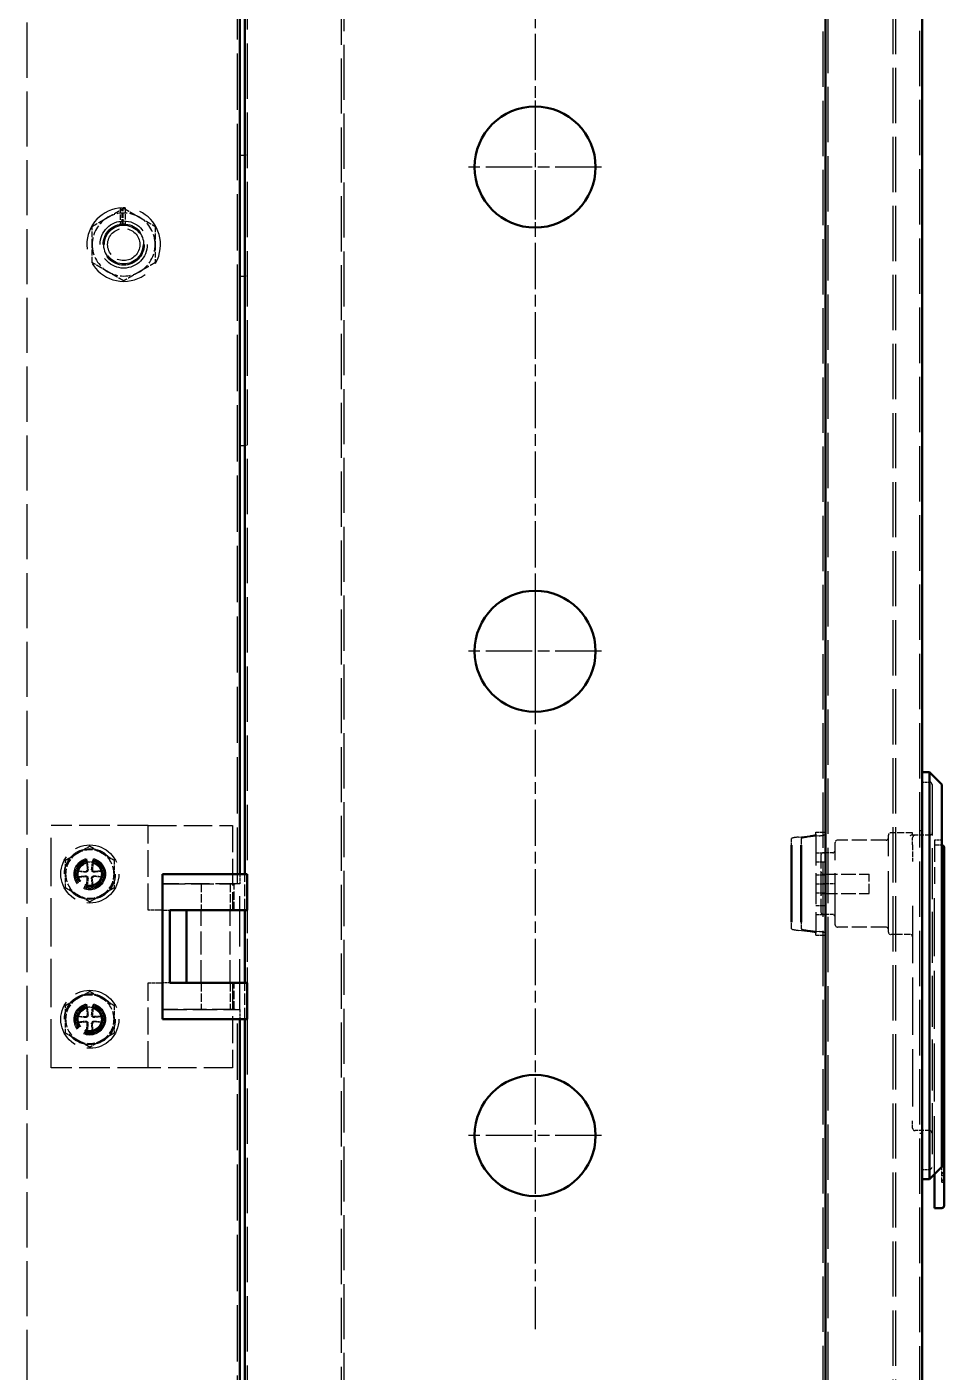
# Model space of a CAD drawing. Header units: millimetres. Extents: x 0 to 19094, y -1 to 2103.
# Drawn here: x 762.9 to 952.4, y 1514.4 to 1792.2 of the extents above; entities that cross this region are included whole.
import ezdxf

# ---------------------------------------------------------------- set-up
doc = ezdxf.new("R2010")
doc.units = ezdxf.units.MM
doc.header["$LTSCALE"] = 2.5
doc.linetypes.add('CHAIN', pattern=[0.7087, 0.4724, -0.0591, 0.1181, -0.0591])
doc.linetypes.add('DASHED', pattern=[0.2067, 0.1654, -0.0413])
for name, color, linetype, lineweight in [('Center Mark (ANSI)', 7, 'Continuous', 25), ('Centerline (ANSI)', 7, 'Continuous', 25), ('Co ban', 7, 'Continuous', 50)]:
    doc.layers.add(name, color=color, linetype=linetype, lineweight=lineweight)
doc.layers.add('Manh', color=7, linetype='DASHED', lineweight=25, true_color=0x008000)

msp = doc.modelspace()

# ---------------------------------------------------------------- linework, layer by layer
at = {"layer": 'Center Mark (ANSI)', "linetype": 'CHAIN', "ltscale": 8.113447}
for p, q in [((867.899, 1776.992), (867.899, 1749.492)), ((881.649, 1763.242), (854.149, 1763.242)), ((867.899, 1676.992), (867.899, 1649.492)), ((881.649, 1663.242), (854.149, 1663.242)), ((881.649, 1563.242), (854.149, 1563.242))]:
    msp.add_line(p, q, dxfattribs=at)
at = {"layer": 'Centerline (ANSI)', "linetype": 'CHAIN', "ltscale": 8.113447}
msp.add_line((867.899, 1876.992), (867.899, 1523.227), dxfattribs=at)
at = {"layer": 'Co ban'}
for p, q in [((927.899, 1936.889), (927.899, 1265.596)), ((927.899, 1265.596), (927.899, 1936.889)), ((947.899, 1937.242), (947.899, 1265.242)), ((806.899, 1860.242), (806.899, 1617.242)), ((807.899, 1617.242), (807.899, 1860.242)), ((947.899, 1638.242), (949.399, 1638.242)), ((951.899, 1635.742), (949.399, 1638.242)), ((949.399, 1638.242), (949.399, 1554.242)), ((951.899, 1556.742), (951.899, 1635.742)), ((920.899, 1621.818), (920.899, 1623.172)), ((922.899, 1623.172), (922.899, 1621.818)), ((952.399, 1622.742), (952.399, 1615.242)), ((920.899, 1621.818), (920.899, 1608.667)), ((922.899, 1621.818), (922.899, 1608.667)), ((790.899, 1617.242), (790.899, 1587.242)), ((790.899, 1617.242), (808.399, 1617.242)), ((808.399, 1617.242), (808.399, 1609.742)), ((952.399, 1556.242), (952.399, 1615.242)), ((792.399, 1609.742), (808.399, 1609.742)), ((792.399, 1594.742), (792.399, 1609.742)), ((795.899, 1609.742), (795.899, 1594.742)), ((807.899, 1594.742), (807.899, 1609.742)), ((920.899, 1607.312), (920.899, 1608.667)), ((922.899, 1608.667), (922.899, 1607.312)), ((808.399, 1594.742), (792.399, 1594.742)), ((808.399, 1594.742), (808.399, 1587.242)), ((808.399, 1587.242), (790.899, 1587.242)), ((806.899, 1587.242), (806.899, 1344.242)), ((807.899, 1344.242), (807.899, 1587.242)), ((951.899, 1556.742), (949.399, 1554.242)), ((952.399, 1556.242), (952.399, 1548.742)), ((947.899, 1554.242), (949.399, 1554.242)), ((950.399, 1548.242), (950.399, 1555.242)), ((950.399, 1548.242), (951.899, 1548.242))]:
    msp.add_line(p, q, dxfattribs=at)
for centre in [(867.899, 1763.242), (867.899, 1663.242), (867.899, 1563.242)]:
    msp.add_circle(centre, 12.5, dxfattribs=at)
for centre, start, end in [((951.899, 1622.742), 0, 90), ((951.899, 1548.742), 270, 0)]:
    msp.add_arc(centre, 0.5, start, end, dxfattribs=at)
at = {"layer": 'Manh', "ltscale": 27.639725}
for p, q in [((927.399, 1265.596), (927.399, 1936.889)), ((928.399, 1936.889), (928.399, 1265.596))]:
    msp.add_line(p, q, dxfattribs=at)
at = {"layer": 'Manh', "ltscale": 27.668839}
msp.add_line((947.399, 1265.242), (947.399, 1937.242), dxfattribs=at)
at = {"layer": 'Manh', "ltscale": 27.589079}
for p, q in [((941.899, 1287.596), (941.899, 1914.889)), ((942.399, 1287.596), (942.399, 1914.889))]:
    msp.add_line(p, q, dxfattribs=at)
at = {"layer": 'Manh', "ltscale": 27.515724}
for p, q in [((827.899, 1447.242), (827.899, 1902.242)), ((828.399, 1902.242), (828.399, 1447.242))]:
    msp.add_line(p, q, dxfattribs=at)
at = {"layer": 'Manh', "ltscale": 27.497648}
msp.add_line((762.899, 1892.535), (762.899, 1309.949), dxfattribs=at)
at = {"layer": 'Manh', "ltscale": 28.116907}
for p, q in [((806.399, 1615.242), (806.399, 1862.242)), ((806.399, 1342.242), (806.399, 1589.242))]:
    msp.add_line(p, q, dxfattribs=at)
at = {"layer": 'Manh', "ltscale": 27.661573}
for p, q in [((808.399, 1860.242), (808.399, 1617.242)), ((808.399, 1587.242), (808.399, 1344.242))]:
    msp.add_line(p, q, dxfattribs=at)
at = {"layer": 'Manh', "ltscale": 0.761779}
for p, q in [((806.899, 1765.683), (807.899, 1765.683)), ((806.899, 1740.742), (807.899, 1740.742)), ((806.899, 1705.742), (807.899, 1705.742))]:
    msp.add_line(p, q, dxfattribs=at)
at = {"layer": 'Manh', "ltscale": 0.380839}
for p, q in [((808.399, 1765.683), (807.899, 1765.683)), ((808.399, 1740.742), (807.899, 1740.742)), ((808.399, 1705.742), (807.899, 1705.742)), ((947.399, 1626.242), (947.899, 1626.242)), ((947.399, 1563.742), (947.899, 1563.742)), ((952.399, 1557.094), (951.899, 1557.094)), ((952.399, 1556.692), (951.899, 1556.692)), ((952.399, 1555.506), (951.899, 1555.506)), ((952.399, 1555.296), (951.899, 1555.296)), ((952.399, 1554.899), (951.899, 1554.899)), ((952.399, 1554.008), (951.899, 1554.008)), ((952.399, 1553.918), (951.899, 1553.918)), ((952.399, 1553.594), (951.899, 1553.594)), ((952.399, 1553.521), (951.899, 1553.521))]:
    msp.add_line(p, q, dxfattribs=at)
at = {"layer": 'Manh', "ltscale": 2.636048}
msp.add_line((782.158, 1754.816), (782.158, 1751.356), dxfattribs=at)
at = {"layer": 'Manh', "ltscale": 2.617038}
for p, q in [((782.591, 1751.411), (782.591, 1754.846)), ((783.206, 1754.846), (783.206, 1751.411))]:
    msp.add_line(p, q, dxfattribs=at)
at = {"layer": 'Manh', "ltscale": 2.613799}
msp.add_line((782.773, 1751.42), (782.773, 1754.851), dxfattribs=at)
at = {"layer": 'Manh', "ltscale": 1.142718}
for p, q in [((947.899, 1636.242), (949.399, 1636.242)), ((951.899, 1624.242), (950.399, 1624.242)), ((950.399, 1623.242), (951.899, 1623.242)), ((790.899, 1609.742), (792.399, 1609.742)), ((792.399, 1594.742), (790.899, 1594.742)), ((947.899, 1556.242), (949.399, 1556.242))]:
    msp.add_line(p, q, dxfattribs=at)
at = {"layer": 'Manh', "ltscale": 25.479761}
msp.add_line((949.899, 1635.742), (949.899, 1556.742), dxfattribs=at)
at = {"layer": 'Manh', "ltscale": 15.261422}
for p, q in [((787.93, 1627.242), (767.899, 1627.242)), ((787.93, 1577.242), (767.899, 1577.242))]:
    msp.add_line(p, q, dxfattribs=at)
at = {"layer": 'Manh', "ltscale": 24.189648}
msp.add_line((767.899, 1577.242), (767.899, 1627.242), dxfattribs=at)
at = {"layer": 'Manh', "ltscale": 14.273982}
for p, q in [((787.93, 1627.242), (805.344, 1627.242)), ((805.344, 1577.242), (787.93, 1577.242))]:
    msp.add_line(p, q, dxfattribs=at)
at = {"layer": 'Manh', "ltscale": 13.332776}
for p, q in [((787.93, 1609.742), (787.93, 1627.242)), ((805.344, 1627.242), (805.344, 1609.742)), ((787.93, 1577.242), (787.93, 1594.742)), ((805.344, 1594.742), (805.344, 1577.242))]:
    msp.add_line(p, q, dxfattribs=at)
at = {"layer": 'Manh', "ltscale": 0.263497}
for p, q in [((925.899, 1625.883), (925.899, 1625.89)), ((925.899, 1604.595), (925.899, 1604.602))]:
    msp.add_line(p, q, dxfattribs=at)
at = {"layer": 'Manh', "ltscale": 1.523657}
for p, q in [((925.899, 1625.89), (927.899, 1625.89)), ((925.899, 1621.606), (927.899, 1621.606)), ((925.899, 1619.742), (927.899, 1619.742)), ((929.399, 1621.606), (927.399, 1621.606)), ((806.899, 1617.242), (806.899, 1615.242)), ((925.899, 1617.106), (927.899, 1617.106)), ((925.899, 1615.242), (927.899, 1615.242)), ((929.399, 1615.242), (927.399, 1615.242)), ((925.899, 1613.378), (927.899, 1613.378)), ((925.899, 1610.742), (927.899, 1610.742)), ((925.899, 1608.878), (927.899, 1608.878)), ((929.399, 1608.878), (927.399, 1608.878)), ((925.899, 1604.595), (927.899, 1604.595)), ((806.899, 1589.242), (806.899, 1587.242))]:
    msp.add_line(p, q, dxfattribs=at)
at = {"layer": 'Manh', "ltscale": 8.842062}
for p, q in [((925.899, 1625.437), (925.899, 1625.883)), ((925.899, 1604.602), (925.899, 1605.048))]:
    msp.add_line(p, q, dxfattribs=at)
at = {"layer": 'Manh', "ltscale": 15.53384}
msp.add_line((925.899, 1625.437), (925.899, 1605.048), dxfattribs=at)
at = {"layer": 'Manh', "ltscale": 30.397606}
msp.add_line((940.899, 1605.242), (940.899, 1625.242), dxfattribs=at)
at = {"layer": 'Manh', "ltscale": 3.428354}
msp.add_line((945.899, 1625.742), (941.399, 1625.742), dxfattribs=at)
at = {"layer": 'Manh', "ltscale": 1.929415}
msp.add_line((946.399, 1625.242), (945.621, 1625.242), dxfattribs=at)
at = {"layer": 'Manh', "ltscale": 2.478572}
msp.add_line((945.899, 1625.242), (945.899, 1625.742), dxfattribs=at)
at = {"layer": 'Manh', "ltscale": 2.285536}
for p, q in [((949.399, 1625.242), (946.399, 1625.242)), ((949.399, 1564.242), (946.399, 1564.242))]:
    msp.add_line(p, q, dxfattribs=at)
at = {"layer": 'Manh', "ltscale": 14.501489}
for p, q in [((920.899, 1623.816), (920.899, 1624.548)), ((922.899, 1624.548), (922.899, 1623.816)), ((920.899, 1605.937), (920.899, 1606.668)), ((922.899, 1606.668), (922.899, 1605.937))]:
    msp.add_line(p, q, dxfattribs=at)
at = {"layer": 'Manh', "ltscale": 1.201158}
for p, q in [((920.899, 1623.172), (920.899, 1623.816)), ((922.899, 1623.816), (922.899, 1623.172)), ((920.899, 1606.668), (920.899, 1607.312)), ((922.899, 1607.312), (922.899, 1606.668))]:
    msp.add_line(p, q, dxfattribs=at)
at = {"layer": 'Manh', "ltscale": 5.868368}
for p, q in [((922.284, 1624.876), (924.719, 1625.157)), ((926.616, 1625.133), (924.182, 1624.852)), ((924.719, 1605.328), (922.284, 1605.608)), ((924.182, 1605.633), (926.616, 1605.352))]:
    msp.add_line(p, q, dxfattribs=at)
at = {"layer": 'Manh', "ltscale": 25.837965}
msp.add_line((929.899, 1606.742), (929.899, 1623.742), dxfattribs=at)
at = {"layer": 'Manh', "ltscale": 7.618686}
for p, q in [((940.399, 1624.242), (930.399, 1624.242)), ((940.399, 1606.242), (930.399, 1606.242))]:
    msp.add_line(p, q, dxfattribs=at)
at = {"layer": 'Manh', "ltscale": 1.795034}
for p, q in [((945.899, 1623.242), (945.899, 1624.742)), ((945.899, 1564.742), (945.899, 1566.242))]:
    msp.add_line(p, q, dxfattribs=at)
at = {"layer": 'Manh', "ltscale": 2.603563}
msp.add_line((945.899, 1623.242), (945.899, 1619.825), dxfattribs=at)
at = {"layer": 'Manh', "ltscale": 10.770705}
msp.add_line((950.399, 1624.242), (950.399, 1615.242), dxfattribs=at)
at = {"layer": 'Manh', "ltscale": 1.69952}
for p, q in [((775.202, 1620.386), (775.353, 1618.16)), ((776.595, 1620.386), (776.444, 1618.16)), ((772.756, 1617.939), (774.981, 1617.788)), ((779.042, 1617.939), (776.816, 1617.788)), ((772.756, 1616.546), (774.981, 1616.697)), ((775.202, 1614.099), (775.353, 1616.325)), ((776.595, 1614.099), (776.444, 1616.325)), ((779.042, 1616.546), (776.816, 1616.697)), ((775.202, 1590.386), (775.353, 1588.16)), ((776.595, 1590.386), (776.444, 1588.16)), ((772.756, 1587.939), (774.981, 1587.788)), ((772.756, 1586.546), (774.981, 1586.697)), ((775.202, 1584.099), (775.353, 1586.325)), ((776.595, 1584.099), (776.444, 1586.325)), ((779.042, 1587.939), (776.816, 1587.788)), ((779.042, 1586.546), (776.816, 1586.697))]:
    msp.add_line(p, q, dxfattribs=at)
at = {"layer": 'Manh', "ltscale": 6.094929}
for p, q in [((926.899, 1620.899), (926.899, 1615.242)), ((926.899, 1615.242), (926.899, 1609.585))]:
    msp.add_line(p, q, dxfattribs=at)
at = {"layer": 'Manh', "ltscale": 5.71399}
for p, q in [((807.899, 1609.742), (807.899, 1617.242)), ((807.899, 1587.242), (807.899, 1594.742))]:
    msp.add_line(p, q, dxfattribs=at)
at = {"layer": 'Manh', "ltscale": 0.53863}
for p, q in [((927.399, 1617.242), (926.899, 1617.742)), ((927.399, 1613.242), (926.899, 1612.742))]:
    msp.add_line(p, q, dxfattribs=at)
at = {"layer": 'Manh', "ltscale": 7.237747}
for p, q in [((927.399, 1617.242), (936.899, 1617.242)), ((927.399, 1613.242), (936.899, 1613.242))]:
    msp.add_line(p, q, dxfattribs=at)
at = {"layer": 'Manh', "ltscale": 4.786925}
msp.add_line((936.899, 1613.242), (936.899, 1617.242), dxfattribs=at)
at = {"layer": 'Manh', "ltscale": 11.42808}
for p, q in [((790.899, 1615.242), (805.899, 1615.242)), ((798.899, 1594.742), (798.899, 1609.742)), ((804.899, 1594.742), (804.899, 1609.742)), ((808.399, 1609.742), (808.399, 1594.742)), ((805.899, 1589.242), (790.899, 1589.242))]:
    msp.add_line(p, q, dxfattribs=at)
at = {"layer": 'Manh', "ltscale": 12.189959}
for p, q in [((806.899, 1615.242), (790.899, 1615.242)), ((790.899, 1589.242), (806.899, 1589.242))]:
    msp.add_line(p, q, dxfattribs=at)
at = {"layer": 'Manh', "ltscale": 4.190233}
for p, q in [((798.899, 1615.242), (798.899, 1609.742)), ((804.899, 1615.242), (804.899, 1609.742)), ((805.719, 1609.742), (805.719, 1615.242)), ((798.899, 1594.742), (798.899, 1589.242)), ((804.899, 1594.742), (804.899, 1589.242)), ((805.719, 1589.242), (805.719, 1594.742))]:
    msp.add_line(p, q, dxfattribs=at)
at = {"layer": 'Manh', "ltscale": 25.157232}
msp.add_line((806.899, 1589.242), (806.899, 1615.242), dxfattribs=at)
at = {"layer": 'Manh', "ltscale": 0.727532}
msp.add_line((929.899, 1615.242), (929.399, 1615.242), dxfattribs=at)
at = {"layer": 'Manh', "ltscale": 29.027576}
msp.add_line((950.399, 1555.242), (950.399, 1615.242), dxfattribs=at)
at = {"layer": 'Manh', "ltscale": 1.499708}
for p, q in [((789.899, 1609.742), (787.93, 1609.742)), ((787.93, 1594.742), (789.899, 1594.742))]:
    msp.add_line(p, q, dxfattribs=at)
at = {"layer": 'Manh', "ltscale": 0.765351}
for p, q in [((790.899, 1609.742), (789.899, 1609.742)), ((789.899, 1594.742), (790.899, 1594.742))]:
    msp.add_line(p, q, dxfattribs=at)
at = {"layer": 'Manh', "ltscale": 28.651781}
msp.add_line((945.899, 1610.66), (945.899, 1566.242), dxfattribs=at)
at = {"layer": 'Manh', "ltscale": 3.047415}
msp.add_line((945.399, 1604.742), (941.399, 1604.742), dxfattribs=at)
at = {"layer": 'Manh', "ltscale": 2.398278}
msp.add_line((951.899, 1553.594), (951.899, 1556.742), dxfattribs=at)
at = {"layer": 'Manh', "ltscale": 0.400315}
msp.add_line((951.899, 1553.521), (951.899, 1553.594), dxfattribs=at)
at = {"layer": 'Manh', "ltscale": 29.637667}
msp.add_circle((782.899, 1747.242), 4.875, dxfattribs=at)
at = {"layer": 'Manh', "ltscale": 25.837965}
msp.add_circle((782.899, 1747.242), 4.25, dxfattribs=at)
at = {"layer": 'Manh', "ltscale": 24.318085}
for centre, radius in [((782.899, 1747.242), 4), ((775.899, 1617.242), 6), ((775.899, 1587.242), 6)]:
    msp.add_circle(centre, radius, dxfattribs=at)
at = {"layer": 'Manh', "ltscale": 15.909576}
msp.add_circle((782.899, 1747.242), 3.323, dxfattribs=at)
at = {"layer": 'Manh', "ltscale": 31.917486}
for centre in [(775.899, 1617.242), (775.899, 1587.242)]:
    msp.add_circle(centre, 5.25, dxfattribs=at)
at = {"layer": 'Manh', "ltscale": 15.557731}
for centre in [(775.899, 1617.242), (775.899, 1587.242)]:
    msp.add_circle(centre, 3.25, dxfattribs=at)
at = {"layer": 'Manh', "ltscale": 14.360974}
for centre in [(775.899, 1617.242), (775.899, 1587.242)]:
    msp.add_circle(centre, 3, dxfattribs=at)
at = {"layer": 'Manh', "ltscale": 14.162313}
for centre in [(775.899, 1617.242), (775.899, 1587.242)]:
    msp.add_circle(centre, 2.958, dxfattribs=at)
at = {"layer": 'Manh', "ltscale": 12.892673}
for centre in [(775.899, 1617.242), (775.899, 1587.242)]:
    msp.add_circle(centre, 2.693, dxfattribs=at)
at = {"layer": 'Manh', "ltscale": 11.7688}
for centre in [(775.899, 1617.242), (775.899, 1587.242)]:
    msp.add_circle(centre, 2.458, dxfattribs=at)
at = {"layer": 'Manh', "ltscale": 11.424374}
for centre in [(775.899, 1617.242), (775.899, 1587.242)]:
    msp.add_circle(centre, 2.387, dxfattribs=at)
at = {"layer": 'Manh', "ltscale": 30.446621}
msp.add_arc((782.899, 1747.242), 7.61, 92.3158, 87.6842, dxfattribs=at)
at = {"layer": 'Manh', "ltscale": 5.185843}
for start, end in [(60, 120), (120, 180), (0, 60), (180, 240), (300, 0), (240, 300)]:
    msp.add_arc((782.899, 1747.242), 6.5, start, end, dxfattribs=at)
at = {"layer": 'Manh', "ltscale": 1.903046}
msp.add_arc((782.899, 1747.242), 7.61, 87.6842, 90.95069, dxfattribs=at)
at = {"layer": 'Manh', "ltscale": 24.816795}
msp.add_arc((782.899, 1747.242), 4.18, 94.21875, 85.78125, dxfattribs=at)
at = {"layer": 'Manh', "ltscale": 1.903074}
msp.add_arc((782.899, 1747.242), 4.18, 85.78125, 91.73098, dxfattribs=at)
at = {"layer": 'Manh', "ltscale": 0.727532}
for centre, start, end in [((949.399, 1635.742), 0, 90), ((949.399, 1556.742), 270, 0)]:
    msp.add_arc(centre, 0.5, start, end, dxfattribs=at)
at = {"layer": 'Manh', "ltscale": 0.598278}
for centre, start, end in [((941.399, 1625.242), 90, 180), ((946.399, 1624.742), 90, 180), ((949.399, 1625.742), 270, 0), ((930.399, 1623.742), 90, 180), ((940.399, 1624.742), 270, 0), ((930.399, 1606.742), 180, 270), ((940.399, 1605.742), 0, 90), ((941.399, 1605.242), 180, 270), ((945.399, 1604.242), 0, 90), ((946.399, 1564.742), 180, 270), ((949.399, 1563.742), 0, 90)]:
    msp.add_arc(centre, 0.5, start, end, dxfattribs=at)
at = {"layer": 'Manh', "ltscale": 3.989087}
for centre, start, end in [((775.899, 1617.242), 120, 180), ((775.899, 1617.242), 60, 120), ((775.899, 1617.242), 0, 60), ((775.899, 1617.242), 180, 240), ((775.899, 1617.242), 300, 0), ((775.899, 1617.242), 240, 300), ((775.899, 1587.242), 60, 120), ((775.899, 1587.242), 120, 180), ((775.899, 1587.242), 0, 60), ((775.899, 1587.242), 180, 240), ((775.899, 1587.242), 300, 0), ((775.899, 1587.242), 240, 300)]:
    msp.add_arc(centre, 5, start, end, dxfattribs=at)
at = {"layer": 'Manh', "ltscale": 0.841082}
for centre, start, end in [((775.899, 1617.242), 77.2526, 102.7474), ((775.899, 1617.242), 167.2526, 192.7474), ((775.899, 1617.242), 347.2526, 12.7474), ((775.899, 1617.242), 257.2526, 282.7474), ((775.899, 1587.242), 77.2526, 102.7474), ((775.899, 1587.242), 167.2526, 192.7474), ((775.899, 1587.242), 347.2526, 12.7474), ((775.899, 1587.242), 257.2526, 282.7474)]:
    msp.add_arc(centre, 2.481, start, end, dxfattribs=at)
at = {"layer": 'Manh', "ltscale": 0.453887}
for centre, start, end in [((775.005, 1618.136), 266.11625, 3.88375), ((776.793, 1618.136), 176.11625, 273.88375), ((775.005, 1616.348), 356.11625, 93.88375), ((776.793, 1616.348), 86.11625, 183.88375), ((775.005, 1588.136), 266.11625, 3.88375), ((775.005, 1586.348), 356.11625, 93.88375), ((776.793, 1588.136), 176.11625, 273.88375), ((776.793, 1586.348), 86.11625, 183.88375)]:
    msp.add_arc(centre, 0.349, start, end, dxfattribs=at)
at = {"layer": 'Manh', "ltscale": 5.64203}
for centre, major_axis, start_param, end_param in [((902.899, 1625.437), (-23, 0), 2.8198421, 3.1415927), ((902.899, 1605.048), (23, 0), 0, 0.3217506)]:
    msp.add_ellipse(centre, major_axis=major_axis, ratio=0.0384615, start_param=start_param, end_param=end_param, dxfattribs=at)
at = {"layer": 'Manh', "ltscale": 6.13265}
for centre, major_axis, start_param, end_param in [((902.899, 1625.437), (-25, 0), 2.8198421, 3.1415927), ((947.899, 1624.548), (25, 0), 2.8198421, 3.1415927), ((947.899, 1605.937), (-25, 0), 0, 0.3217506), ((902.899, 1605.048), (25, 0), 0, 0.3217506)]:
    msp.add_ellipse(centre, major_axis=major_axis, ratio=0.0384615, start_param=start_param, end_param=end_param, dxfattribs=at)
at = {"layer": 'Manh', "ltscale": 6.62327}
for centre, major_axis, start_param, end_param in [((947.899, 1624.548), (27, 0), 2.8198421, 3.1415927), ((947.899, 1605.937), (-27, 0), 0, 0.3217506)]:
    msp.add_ellipse(centre, major_axis=major_axis, ratio=0.0384615, start_param=start_param, end_param=end_param, dxfattribs=at)
at = {"layer": 'Manh', "ltscale": 0.727532}
for centre, major_axis, start_param, end_param in [((927.399, 1620.899), (0, 0.707), 0, 1.5707963), ((929.399, 1622.313), (0, -0.707), 0, 1.5707963), ((927.399, 1609.585), (0, -0.707), 4.712389, 6.2831853), ((929.399, 1608.171), (0, 0.707), 4.712389, 6.2831853)]:
    msp.add_ellipse(centre, major_axis=major_axis, ratio=0.7071068, start_param=start_param, end_param=end_param, dxfattribs=at)
at = {"layer": 'Manh', "ltscale": 2.902885}
for points in [[(779.649, 1752.872), (781.157, 1753.742), (782.899, 1754.748)], [(782.899, 1754.748), (784.641, 1753.742), (786.149, 1752.872)], [(776.399, 1750.995), (778.141, 1752.001), (779.649, 1752.872)], [(776.399, 1747.242), (776.399, 1748.984), (776.399, 1750.995)], [(786.149, 1752.872), (787.657, 1752.001), (789.399, 1750.995)], [(789.399, 1750.995), (789.399, 1748.984), (789.399, 1747.242)], [(776.399, 1743.49), (776.399, 1745.501), (776.399, 1747.242)], [(789.399, 1747.242), (789.399, 1745.501), (789.399, 1743.49)], [(779.649, 1741.613), (778.141, 1742.484), (776.399, 1743.49)], [(789.399, 1743.49), (787.657, 1742.484), (786.149, 1741.613)], [(782.899, 1739.737), (781.157, 1740.742), (779.649, 1741.613)], [(786.149, 1741.613), (784.641, 1740.742), (782.899, 1739.737)]]:
    msp.add_rational_spline(points, [1, 1.0379548493, 1], degree=2, dxfattribs=at)
at = {"layer": 'Manh', "ltscale": 0.184865}
msp.add_open_spline([(945.399, 1625.217), (945.399, 1625.217), (945.399, 1625.217), (945.416, 1625.223), (945.434, 1625.227), (945.476, 1625.234), (945.5, 1625.237), (945.556, 1625.241), (945.589, 1625.242), (945.621, 1625.242)], degree=3, knots=[-0.000102697, -0.000102697, -0.000102697, -0.000102697, 0, 0, 0.006926406, 0.006926406, 0.014581002, 0.014581002, 0.024284486, 0.024284486, 0.024284486, 0.024284486], dxfattribs=at)
at = {"layer": 'Manh', "ltscale": 2.232965}
for points in [[(773.399, 1621.572), (774.559, 1622.242), (775.899, 1623.016)], [(775.899, 1623.016), (777.239, 1622.242), (778.399, 1621.572)], [(770.899, 1620.129), (772.239, 1620.903), (773.399, 1621.572)], [(770.899, 1617.242), (770.899, 1618.582), (770.899, 1620.129)], [(778.399, 1621.572), (779.559, 1620.903), (780.899, 1620.129)], [(780.899, 1620.129), (780.899, 1618.582), (780.899, 1617.242)], [(770.899, 1614.356), (770.899, 1615.903), (770.899, 1617.242)], [(780.899, 1617.242), (780.899, 1615.903), (780.899, 1614.356)], [(773.399, 1612.912), (772.239, 1613.582), (770.899, 1614.356)], [(780.899, 1614.356), (779.559, 1613.582), (778.399, 1612.912)], [(775.899, 1611.469), (774.559, 1612.242), (773.399, 1612.912)], [(778.399, 1612.912), (777.239, 1612.242), (775.899, 1611.469)], [(773.399, 1591.572), (774.559, 1592.242), (775.899, 1593.016)], [(775.899, 1593.016), (777.239, 1592.242), (778.399, 1591.572)], [(770.899, 1590.129), (772.239, 1590.903), (773.399, 1591.572)], [(770.899, 1587.242), (770.899, 1588.582), (770.899, 1590.129)], [(778.399, 1591.572), (779.559, 1590.903), (780.899, 1590.129)], [(780.899, 1590.129), (780.899, 1588.582), (780.899, 1587.242)], [(770.899, 1584.356), (770.899, 1585.903), (770.899, 1587.242)], [(780.899, 1587.242), (780.899, 1585.903), (780.899, 1584.356)], [(773.399, 1582.912), (772.239, 1583.582), (770.899, 1584.356)], [(780.899, 1584.356), (779.559, 1583.582), (778.399, 1582.912)], [(775.899, 1581.469), (774.559, 1582.242), (773.399, 1582.912)], [(778.399, 1582.912), (777.239, 1582.242), (775.899, 1581.469)]]:
    msp.add_rational_spline(points, [1, 1.0379548493, 1], degree=2, dxfattribs=at)
at = {"layer": 'Manh', "ltscale": 0.232169}
for points, knots in [([(775.232, 1620.141), (775.229, 1620.154), (775.225, 1620.172), (775.219, 1620.215), (775.215, 1620.249), (775.208, 1620.311), (775.205, 1620.351), (775.202, 1620.386)], [0.093737763, 0.093737763, 0.093737763, 0.093737763, 0.101986292, 0.101986292, 0.112160628, 0.112160628, 0.122442796, 0.122442796, 0.122442796, 0.122442796]), ([(776.595, 1620.386), (776.593, 1620.351), (776.59, 1620.311), (776.583, 1620.249), (776.579, 1620.215), (776.572, 1620.172), (776.569, 1620.154), (776.566, 1620.141)], [0.04102574, 0.04102574, 0.04102574, 0.04102574, 0.051307907, 0.051307907, 0.061482243, 0.061482243, 0.069730772, 0.069730772, 0.069730772, 0.069730772]), ([(772.756, 1617.939), (772.79, 1617.937), (772.83, 1617.933), (772.893, 1617.927), (772.926, 1617.922), (772.969, 1617.916), (772.988, 1617.912), (773, 1617.909)], [0.04102574, 0.04102574, 0.04102574, 0.04102574, 0.051307907, 0.051307907, 0.061482243, 0.061482243, 0.069730772, 0.069730772, 0.069730772, 0.069730772]), ([(778.797, 1617.909), (778.81, 1617.912), (778.829, 1617.916), (778.871, 1617.922), (778.905, 1617.927), (778.968, 1617.933), (779.008, 1617.937), (779.042, 1617.939)], [0.093737763, 0.093737763, 0.093737763, 0.093737763, 0.101986292, 0.101986292, 0.112160628, 0.112160628, 0.122442796, 0.122442796, 0.122442796, 0.122442796]), ([(773, 1616.576), (772.988, 1616.573), (772.969, 1616.569), (772.926, 1616.562), (772.893, 1616.558), (772.83, 1616.551), (772.79, 1616.548), (772.756, 1616.546)], [0.093737763, 0.093737763, 0.093737763, 0.093737763, 0.101986292, 0.101986292, 0.112160628, 0.112160628, 0.122442796, 0.122442796, 0.122442796, 0.122442796]), ([(775.202, 1614.099), (775.205, 1614.133), (775.208, 1614.173), (775.215, 1614.236), (775.219, 1614.27), (775.225, 1614.313), (775.229, 1614.331), (775.232, 1614.344)], [0.04102574, 0.04102574, 0.04102574, 0.04102574, 0.051307907, 0.051307907, 0.061482243, 0.061482243, 0.069730772, 0.069730772, 0.069730772, 0.069730772]), ([(776.566, 1614.344), (776.569, 1614.331), (776.572, 1614.313), (776.579, 1614.27), (776.583, 1614.236), (776.59, 1614.173), (776.593, 1614.133), (776.595, 1614.099)], [0.093737763, 0.093737763, 0.093737763, 0.093737763, 0.101986292, 0.101986292, 0.112160628, 0.112160628, 0.122442796, 0.122442796, 0.122442796, 0.122442796]), ([(779.042, 1616.546), (779.008, 1616.548), (778.968, 1616.551), (778.905, 1616.558), (778.871, 1616.562), (778.829, 1616.569), (778.81, 1616.573), (778.797, 1616.576)], [0.04102574, 0.04102574, 0.04102574, 0.04102574, 0.051307907, 0.051307907, 0.061482243, 0.061482243, 0.069730772, 0.069730772, 0.069730772, 0.069730772]), ([(775.232, 1590.141), (775.229, 1590.154), (775.225, 1590.172), (775.219, 1590.215), (775.215, 1590.249), (775.208, 1590.311), (775.205, 1590.351), (775.202, 1590.386)], [0.093737763, 0.093737763, 0.093737763, 0.093737763, 0.101986292, 0.101986292, 0.112160628, 0.112160628, 0.122442796, 0.122442796, 0.122442796, 0.122442796]), ([(776.595, 1590.386), (776.593, 1590.351), (776.59, 1590.311), (776.583, 1590.249), (776.579, 1590.215), (776.572, 1590.172), (776.569, 1590.154), (776.566, 1590.141)], [0.04102574, 0.04102574, 0.04102574, 0.04102574, 0.051307907, 0.051307907, 0.061482243, 0.061482243, 0.069730772, 0.069730772, 0.069730772, 0.069730772]), ([(772.756, 1587.939), (772.79, 1587.937), (772.83, 1587.933), (772.893, 1587.927), (772.926, 1587.922), (772.969, 1587.916), (772.988, 1587.912), (773, 1587.909)], [0.04102574, 0.04102574, 0.04102574, 0.04102574, 0.051307907, 0.051307907, 0.061482243, 0.061482243, 0.069730772, 0.069730772, 0.069730772, 0.069730772]), ([(773, 1586.576), (772.988, 1586.573), (772.969, 1586.569), (772.926, 1586.562), (772.893, 1586.558), (772.83, 1586.551), (772.79, 1586.548), (772.756, 1586.546)], [0.093737763, 0.093737763, 0.093737763, 0.093737763, 0.101986292, 0.101986292, 0.112160628, 0.112160628, 0.122442796, 0.122442796, 0.122442796, 0.122442796]), ([(778.797, 1587.909), (778.81, 1587.912), (778.829, 1587.916), (778.871, 1587.922), (778.905, 1587.927), (778.968, 1587.933), (779.008, 1587.937), (779.042, 1587.939)], [0.093737763, 0.093737763, 0.093737763, 0.093737763, 0.101986292, 0.101986292, 0.112160628, 0.112160628, 0.122442796, 0.122442796, 0.122442796, 0.122442796]), ([(779.042, 1586.546), (779.008, 1586.548), (778.968, 1586.551), (778.905, 1586.558), (778.871, 1586.562), (778.829, 1586.569), (778.81, 1586.573), (778.797, 1586.576)], [0.04102574, 0.04102574, 0.04102574, 0.04102574, 0.051307907, 0.051307907, 0.061482243, 0.061482243, 0.069730772, 0.069730772, 0.069730772, 0.069730772]), ([(775.202, 1584.099), (775.205, 1584.133), (775.208, 1584.173), (775.215, 1584.236), (775.219, 1584.27), (775.225, 1584.313), (775.229, 1584.331), (775.232, 1584.344)], [0.04102574, 0.04102574, 0.04102574, 0.04102574, 0.051307907, 0.051307907, 0.061482243, 0.061482243, 0.069730772, 0.069730772, 0.069730772, 0.069730772]), ([(776.566, 1584.344), (776.569, 1584.331), (776.572, 1584.313), (776.579, 1584.27), (776.583, 1584.236), (776.59, 1584.173), (776.593, 1584.133), (776.595, 1584.099)], [0.093737763, 0.093737763, 0.093737763, 0.093737763, 0.101986292, 0.101986292, 0.112160628, 0.112160628, 0.122442796, 0.122442796, 0.122442796, 0.122442796])]:
    msp.add_open_spline(points, degree=3, knots=knots, dxfattribs=at)
at = {"layer": 'Manh', "ltscale": 0.841843}
for points, weights in [([(775.232, 1620.141), (775.297, 1619.88), (775.351, 1619.662)], [1.00113080683, 1.00464950033, 1]), ([(776.446, 1619.662), (776.501, 1619.88), (776.566, 1620.141)], [1, 1.00464950016, 1.00113080679]), ([(773.479, 1617.79), (773.261, 1617.844), (773, 1617.909)], [1, 1.00464950793, 1.00113080863]), ([(778.797, 1617.909), (778.537, 1617.844), (778.319, 1617.79)], [1.00113080241, 1.00464948173, 1]), ([(773, 1616.576), (773.261, 1616.641), (773.479, 1616.695)], [1.00113080227, 1.00464948112, 1]), ([(775.351, 1614.822), (775.297, 1614.604), (775.232, 1614.344)], [1, 1.00464950016, 1.00113080679]), ([(776.566, 1614.344), (776.501, 1614.604), (776.446, 1614.822)], [1.00113080683, 1.00464950033, 1]), ([(778.319, 1616.695), (778.537, 1616.641), (778.797, 1616.576)], [1, 1.00464950794, 1.00113080863]), ([(775.232, 1590.141), (775.297, 1589.88), (775.351, 1589.662)], [1.00113080683, 1.00464950033, 1]), ([(776.446, 1589.662), (776.501, 1589.88), (776.566, 1590.141)], [1, 1.00464950016, 1.00113080679]), ([(773.479, 1587.79), (773.261, 1587.844), (773, 1587.909)], [1, 1.00464950793, 1.00113080863]), ([(773, 1586.576), (773.261, 1586.641), (773.479, 1586.695)], [1.00113080227, 1.00464948112, 1]), ([(778.797, 1587.909), (778.537, 1587.844), (778.319, 1587.79)], [1.00113080241, 1.00464948173, 1]), ([(778.319, 1586.695), (778.537, 1586.641), (778.797, 1586.576)], [1, 1.00464950794, 1.00113080863]), ([(775.351, 1584.822), (775.297, 1584.604), (775.232, 1584.344)], [1, 1.00464950016, 1.00113080679]), ([(776.566, 1584.344), (776.501, 1584.604), (776.446, 1584.822)], [1.00113080683, 1.00464950033, 1])]:
    msp.add_rational_spline(points, weights, degree=2, dxfattribs=at)
at = {"layer": 'Manh', "ltscale": 1.290829}
for points, weights in [([(775.351, 1619.662), (775.473, 1618.598), (775.522, 1618.171)], [1, 1.6371056015, 2.17557207205]), ([(776.276, 1618.171), (776.324, 1618.598), (776.446, 1619.662)], [2.17557207205, 1.6371056015, 1]), ([(774.97, 1617.62), (774.543, 1617.668), (773.479, 1617.79)], [2.17557207205, 1.6371056015, 1]), ([(773.479, 1616.695), (774.543, 1616.817), (774.97, 1616.865)], [1, 1.6371056015, 2.17557207205]), ([(778.319, 1617.79), (777.255, 1617.668), (776.828, 1617.62)], [1, 1.6371056015, 2.17557207205]), ([(776.828, 1616.865), (777.255, 1616.817), (778.319, 1616.695)], [2.17557207205, 1.6371056015, 1]), ([(775.522, 1616.313), (775.473, 1615.886), (775.351, 1614.822)], [2.17557207205, 1.6371056015, 1]), ([(776.446, 1614.822), (776.324, 1615.886), (776.276, 1616.313)], [1, 1.6371056015, 2.17557207205]), ([(775.351, 1589.662), (775.473, 1588.598), (775.522, 1588.171)], [1, 1.6371056015, 2.17557207205]), ([(776.276, 1588.171), (776.324, 1588.598), (776.446, 1589.662)], [2.17557207205, 1.6371056015, 1]), ([(774.97, 1587.62), (774.543, 1587.668), (773.479, 1587.79)], [2.17557207205, 1.6371056015, 1]), ([(773.479, 1586.695), (774.543, 1586.817), (774.97, 1586.865)], [1, 1.6371056015, 2.17557207205]), ([(775.522, 1586.313), (775.473, 1585.886), (775.351, 1584.822)], [2.17557207205, 1.6371056015, 1]), ([(776.446, 1584.822), (776.324, 1585.886), (776.276, 1586.313)], [1, 1.6371056015, 2.17557207205]), ([(778.319, 1587.79), (777.255, 1587.668), (776.828, 1587.62)], [1, 1.6371056015, 2.17557207205]), ([(776.828, 1586.865), (777.255, 1586.817), (778.319, 1586.695)], [2.17557207205, 1.6371056015, 1])]:
    msp.add_rational_spline(points, weights, degree=2, dxfattribs=at)
at = {"layer": 'Manh', "ltscale": 0.724382}
for points in [[(775.522, 1618.171), (775.522, 1618.165), (775.523, 1618.159), (775.527, 1618.102), (775.523, 1618.049), (775.503, 1617.96), (775.487, 1617.916), (775.441, 1617.832), (775.412, 1617.793), (775.348, 1617.729), (775.309, 1617.7), (775.226, 1617.654), (775.181, 1617.639), (775.092, 1617.618), (775.04, 1617.614), (774.982, 1617.618), (774.976, 1617.619), (774.97, 1617.62)], [(774.97, 1616.865), (774.976, 1616.866), (774.982, 1616.866), (775.04, 1616.871), (775.092, 1616.867), (775.181, 1616.846), (775.226, 1616.83), (775.309, 1616.785), (775.348, 1616.756), (775.412, 1616.691), (775.441, 1616.652), (775.487, 1616.569), (775.503, 1616.525), (775.523, 1616.436), (775.527, 1616.383), (775.523, 1616.326), (775.522, 1616.319), (775.522, 1616.313)], [(776.828, 1617.62), (776.822, 1617.619), (776.816, 1617.618), (776.758, 1617.614), (776.706, 1617.618), (776.616, 1617.639), (776.572, 1617.654), (776.489, 1617.7), (776.45, 1617.729), (776.386, 1617.793), (776.356, 1617.832), (776.311, 1617.916), (776.295, 1617.96), (776.275, 1618.049), (776.27, 1618.102), (776.275, 1618.159), (776.275, 1618.165), (776.276, 1618.171)], [(776.276, 1616.313), (776.275, 1616.319), (776.275, 1616.326), (776.27, 1616.383), (776.275, 1616.436), (776.295, 1616.525), (776.311, 1616.569), (776.356, 1616.652), (776.386, 1616.691), (776.45, 1616.756), (776.489, 1616.785), (776.572, 1616.83), (776.616, 1616.846), (776.706, 1616.867), (776.758, 1616.871), (776.816, 1616.866), (776.822, 1616.866), (776.828, 1616.865)], [(775.522, 1588.171), (775.522, 1588.165), (775.523, 1588.159), (775.527, 1588.102), (775.523, 1588.049), (775.503, 1587.96), (775.487, 1587.916), (775.441, 1587.832), (775.412, 1587.793), (775.348, 1587.729), (775.309, 1587.7), (775.226, 1587.654), (775.181, 1587.639), (775.092, 1587.618), (775.04, 1587.614), (774.982, 1587.618), (774.976, 1587.619), (774.97, 1587.62)], [(774.97, 1586.865), (774.976, 1586.866), (774.982, 1586.866), (775.04, 1586.871), (775.092, 1586.867), (775.181, 1586.846), (775.226, 1586.83), (775.309, 1586.785), (775.348, 1586.756), (775.412, 1586.691), (775.441, 1586.652), (775.487, 1586.569), (775.503, 1586.525), (775.523, 1586.436), (775.527, 1586.383), (775.523, 1586.326), (775.522, 1586.319), (775.522, 1586.313)], [(776.828, 1587.62), (776.822, 1587.619), (776.816, 1587.618), (776.758, 1587.614), (776.706, 1587.618), (776.616, 1587.639), (776.572, 1587.654), (776.489, 1587.7), (776.45, 1587.729), (776.386, 1587.793), (776.356, 1587.832), (776.311, 1587.916), (776.295, 1587.96), (776.275, 1588.049), (776.27, 1588.102), (776.275, 1588.159), (776.275, 1588.165), (776.276, 1588.171)], [(776.276, 1586.313), (776.275, 1586.319), (776.275, 1586.326), (776.27, 1586.383), (776.275, 1586.436), (776.295, 1586.525), (776.311, 1586.569), (776.356, 1586.652), (776.386, 1586.691), (776.45, 1586.756), (776.489, 1586.785), (776.572, 1586.83), (776.616, 1586.846), (776.706, 1586.867), (776.758, 1586.871), (776.816, 1586.866), (776.822, 1586.866), (776.828, 1586.865)]]:
    msp.add_open_spline(points, degree=3, knots=[0.221432141, 0.221432141, 0.221432141, 0.221432141, 0.223349029, 0.223349029, 0.239363705, 0.239363705, 0.252998201, 0.252998201, 0.266632697, 0.266632697, 0.280267194, 0.280267194, 0.29390169, 0.29390169, 0.309916366, 0.309916366, 0.311833254, 0.311833254, 0.311833254, 0.311833254], dxfattribs=at)

doc.saveas('drawing.dxf')
